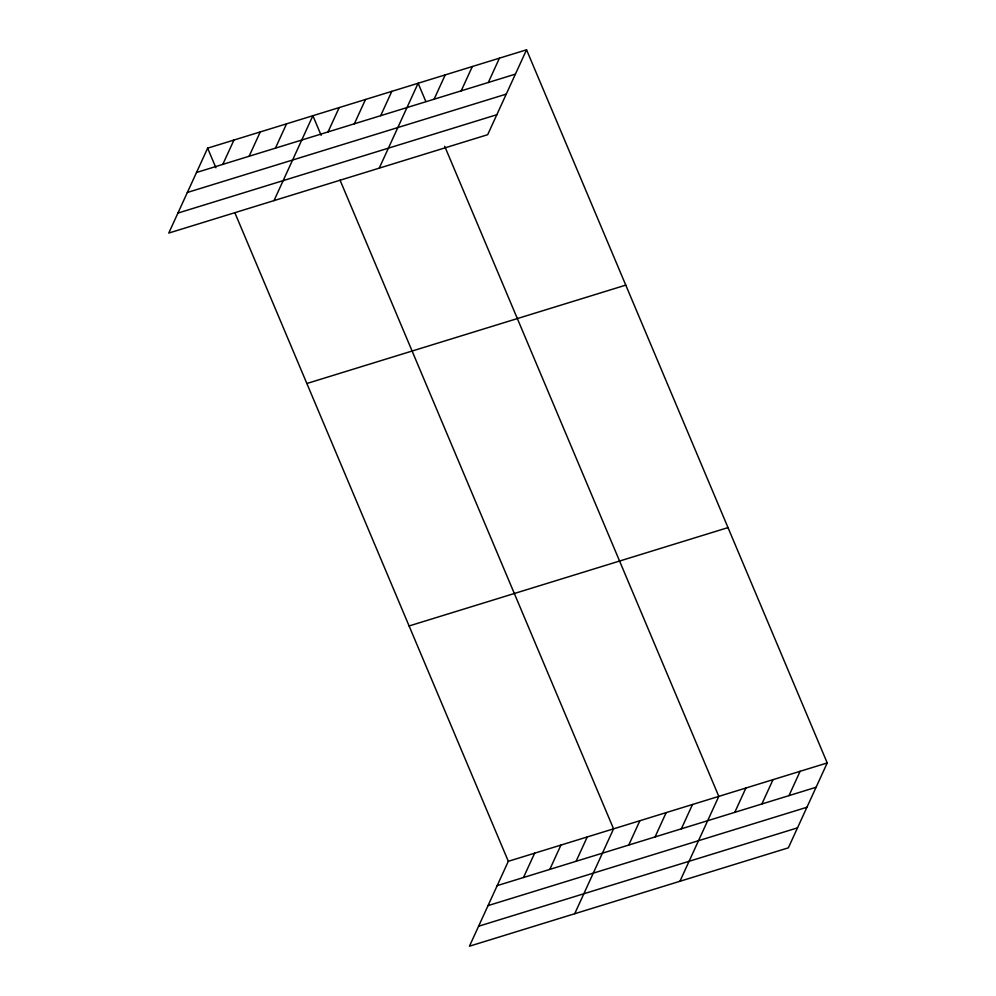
<?xml version="1.0" encoding="UTF-8"?>
<svg xmlns="http://www.w3.org/2000/svg" width="996" height="996" viewBox="0 0 996 996"><rect width="100%" height="100%" fill="white"/><g stroke="black" fill="none" stroke-linecap="round" stroke-linejoin="round"><path stroke-width="1.49" d="M207.641 148.167L168.772 233.064L487.679 134.697L526.548 49.8L207.641 148.167L215.908 167.776M222.805 164.377L233.948 140.05M249.125 156.26L260.255 131.933M275.431 148.143L286.562 123.815M274.012 200.607L312.881 115.71L321.148 135.319M328.045 131.92L339.188 107.593M354.364 123.803L365.495 99.476M380.671 115.685L391.814 91.358M379.252 168.137L418.121 83.241L425.802 101.455M434.094 99.214L445.224 74.887M461.198 90.848L472.328 66.52M488.301 82.494L499.444 58.166M234.807 212.609L508.321 861.303L469.452 946.2L788.359 847.833L827.228 762.936L526.548 49.8M523.498 877.513L534.628 853.186M549.804 869.396L560.947 845.069M576.111 861.279L587.254 836.951M574.692 913.743L613.561 828.846L340.047 180.139M628.737 845.056L639.868 820.729M655.044 836.939L666.187 812.612M681.351 828.821L692.494 804.494M679.932 881.273L718.801 796.377L444.702 146.275M734.774 812.35L745.904 788.023M761.878 803.984L773.021 779.656M788.981 795.63L800.124 771.302M196.498 172.495L515.405 74.127M187.348 192.477L506.254 94.122M177.923 213.082L496.83 114.714M306.868 383.497L625.774 285.13M409.095 625.961L728.001 527.606M508.321 861.303L827.228 762.936M497.178 885.631L816.098 787.263M488.028 905.613L806.947 807.258M478.603 926.218L797.51 827.85"/></g></svg>
